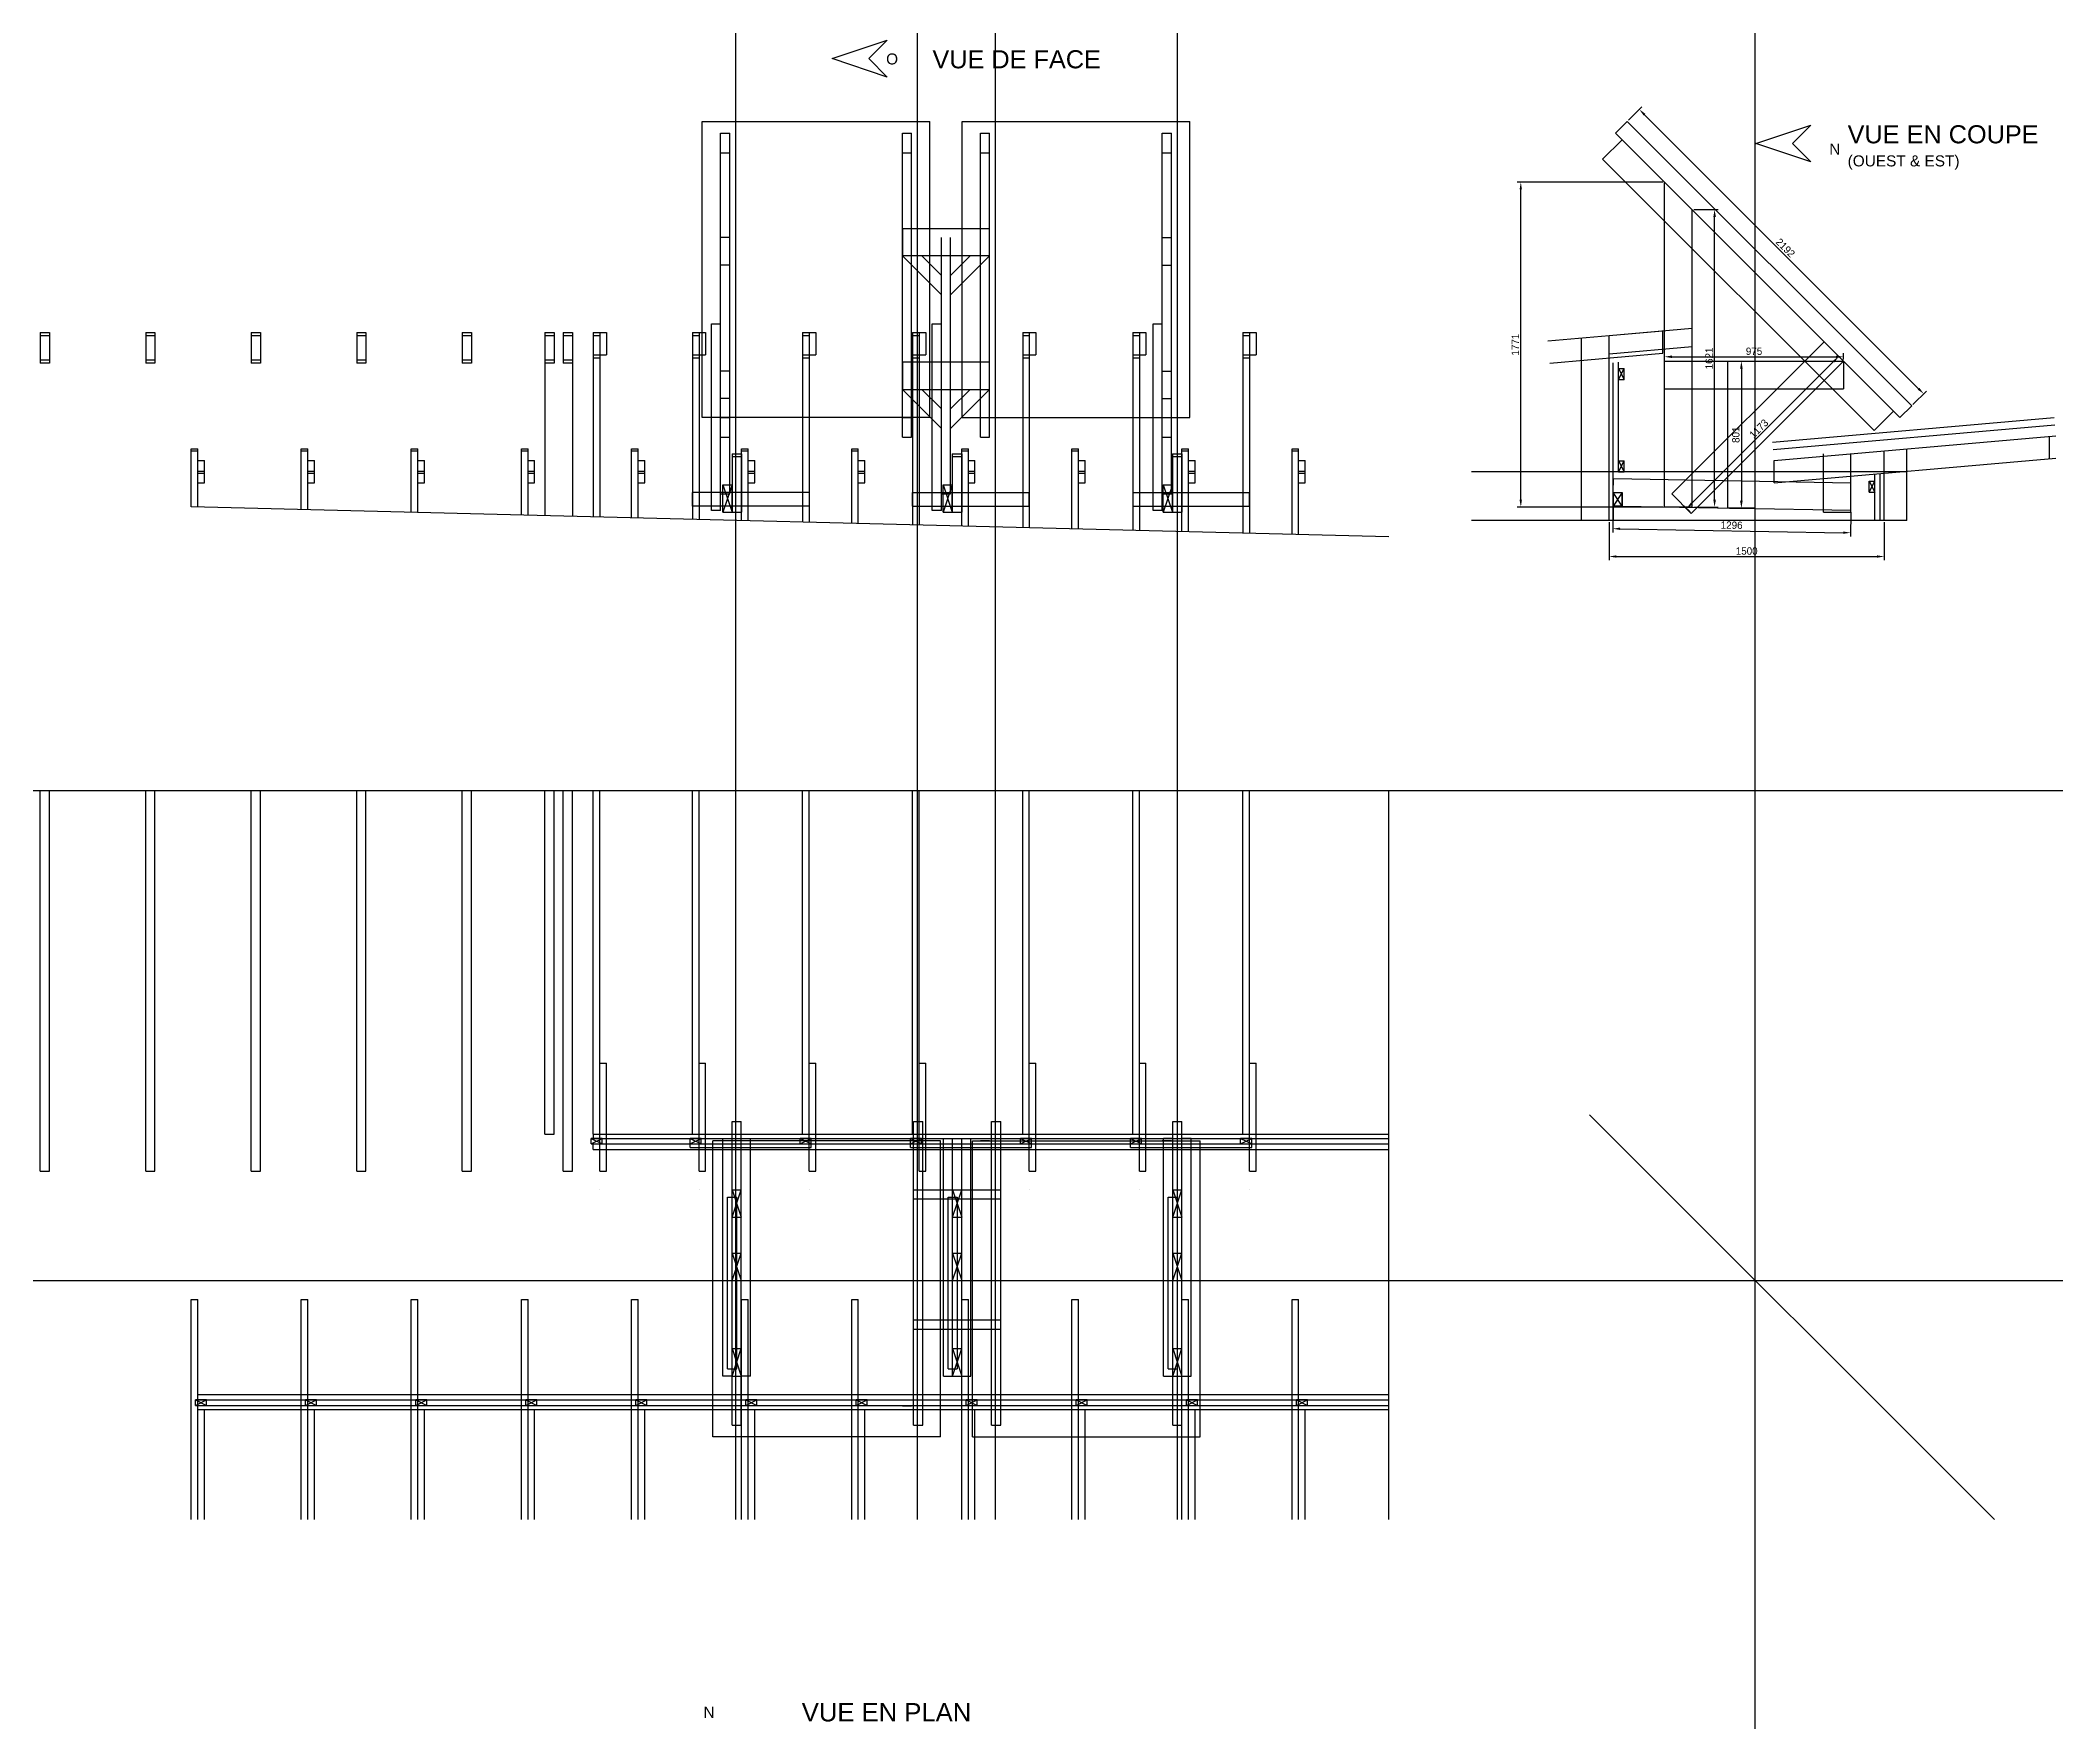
# Model space of a CAD drawing. Header units: centimetres. Extents: x -2850 to 17161, y -3001 to 6163.
# Drawn here: x -2850 to 8134, y -3001 to 6163 of the extents above; entities that cross this region are included whole.
import ezdxf

# ---------------------------------------------------------------- set-up
doc = ezdxf.new("R2010")
doc.units = ezdxf.units.CM
doc.layers.get('Defpoints').update_dxf_attribs({"true_color": 0xffffff})
for name, color, linetype, lineweight, true_color in [('BacheSas', 178, 'Continuous', 25, 0x000000), ('Fermettes', 2, 'Continuous', 25, 0xffff00), ('LimiteVMC', 178, 'Continuous', 25, 0x000000), ('OSBBandeau', 30, 'Continuous', 25, 0xff7f00), ('Panneaux', 5, 'Continuous', 25, 0x0000ff), ('Panneaux ... PanneauxSolaires', 5, 'Continuous', 25, 0x0000ff), ('Panneaux ... SupportTheorique', 96, 'Continuous', 25, 0x008000), ('Paregravier', 178, 'Continuous', 25, 0x000000), ('Poteaux', 2, 'Continuous', 25, 0xffff00), ('Pouzzolane', 6, 'Continuous', 25, 0xff00ff), ('Projection', 178, 'Continuous', 25, 0x000000), ('Support ... Echarpes', 1, 'Continuous', 25, 0xff0000), ('Support ... Horizontaux', 1, 'Continuous', 25, 0xff0000), ('Support ... PoutreSupport', 6, 'Continuous', 25, 0xff00ff), ('Support ... Verticaux', 1, 'Continuous', 25, 0xff0000), ('Tasseaux ... horizontaux', 1, 'Continuous', 25, 0xff0000), ('Tasseaux ... Murallière', 2, 'Continuous', 25, 0xffff00), ('Tasseaux ... verticaux', 1, 'Continuous', 25, 0xff0000), ('TITRES', 3, 'Continuous', 25, 0x00ff00)]:
    doc.layers.add(name, color=color, linetype=linetype, lineweight=lineweight, true_color=true_color)
doc.styles.add('QCADDimTextStyle', font='txt')
doc.styles.add('textstyle31', font='')
doc.styles.add('textstyle32', font='')
doc.styles.add('textstyle51', font='')
doc.styles.add('textstyle52', font='')
doc.styles.add('textstyle62', font='')
doc.styles.add('textstyle63', font='')
doc.styles.get('textstyle31').set_extended_font_data('Liberation Sans')
doc.styles.get('textstyle32').set_extended_font_data('Liberation Sans')
doc.styles.get('textstyle51').set_extended_font_data('Liberation Sans')
doc.styles.get('textstyle52').set_extended_font_data('Liberation Sans')
doc.styles.get('textstyle62').set_extended_font_data('Liberation Sans')
doc.styles.get('textstyle63').set_extended_font_data('Liberation Sans')
doc.dimstyles.new('QCADDimStyle', dxfattribs={"dimtxt": 40, "dimasz": 40, "dimexe": 20, "dimexo": 10, "dimgap": 10, "dimtad": 1, "dimtoh": 1, "dimdec": 4, "dimzin": 0, "dimdsep": 46, "dimtxsty": 'QCADDimTextStyle', "dimcen": 0.09, "dimadec": 0, "dimazin": 0, "dimtfac": 1, "dimtdec": 4, "dimtofl": 0, "dimtmove": 0, "dimatfit": 3, "dimfxl": 1, "dimtolj": 1, "dimtzin": 0, "dimarcsym": 0})

# ---------------------------------------------------------------- blocks, each defined once
blk = doc.blocks.new('TasseauVerticalPlan')
at = {"layer": 'Tasseaux ... verticaux'}
for p, q in [((-30, 15), (30, -15)), ((-30, -15), (30, 15)), ((30, 15), (-30, 15)), ((-30, -15), (-30, 15)), ((18, 15), (18, 15)), ((30, -15), (30, 15)), ((-30, -15), (30, -15))]:
    blk.add_line(p, q, dxfattribs=at)
blk = doc.blocks.new('5X15VerticalPlan')
at = {"layer": 'Support ... Verticaux'}
for p, q in [((0, 150), (50, 150)), ((0, 0), (0, 150)), ((0, 150), (50, 0)), ((0, 0), (50, 150)), ((50, 0), (50, 150)), ((0, 0), (50, 0))]:
    blk.add_line(p, q, dxfattribs=at)
blk = doc.blocks.new('TasseauHorizontalCoupe')
at = {"layer": 'Tasseaux ... horizontaux'}
for p, q in [((0, 60), (30, 60)), ((0, 60), (30, 0)), ((0, 0), (30, 60)), ((0, 0), (0, 60)), ((0, 0), (30, 0)), ((30, 0), (30, 60))]:
    blk.add_line(p, q, dxfattribs=at)
blk = doc.blocks.new('PanneauxCoupe')
at = {"layer": 'Panneaux ... PanneauxSolaires'}
for p, q in [((0, 0), (64, 64)), ((0, 0), (1550, -1550)), ((64, 64), (1614, -1486)), ((1550, -1550), (1614, -1486))]:
    blk.add_line(p, q, dxfattribs=at)
blk = doc.blocks.new('5x15HorizontalCoupe')
at = {"layer": 'Support ... Horizontaux'}
for p, q in [((0, 150), (50, 150)), ((50, 150), (0, 0)), ((0, 0), (0, 150)), ((0, 150), (50, 0)), ((50, 0), (50, 150)), ((0, 0), (50, 0))]:
    blk.add_line(p, q, dxfattribs=at)
blk = doc.blocks.new('MurallièreCoupe')
at = {"layer": 'Tasseaux ... Murallière'}
for p, q in [((0, 0), (0, 75)), ((50, 0), (0, 75)), ((0, 75), (0, 0)), ((0, 75), (50, 74)), ((50, 74), (0, 0)), ((50, 0), (0, 0)), ((50, 0), (50, 74))]:
    blk.add_line(p, q, dxfattribs=at)
blk = doc.blocks.new('RoseDesVents')
at = {"layer": 'TITRES'}
for p, q in [((-100, -100), (0, 200)), ((0, 200), (100, -100)), ((0, 0), (-100, -100)), ((100, -100), (0, 0))]:
    blk.add_line(p, q, dxfattribs=at)
blk = doc.blocks.new('*D34')
at = {"layer": 'Defpoints', "color": 0}
for p in [(5700, 3546), (7200, 3546), (7200, 3349)]:
    blk.add_point(p, dxfattribs=at)
at = {"layer": 'Projection', "color": 0, "lineweight": -2}
for p, q in [((5700, 3536), (5700, 3329)), ((7200, 3536), (7200, 3329)), ((5740, 3349), (7160, 3349))]:
    blk.add_line(p, q, dxfattribs=at)
at = {"layer": 'Projection', "color": 0}
for points in [[(5740, 3356), (5740, 3343), (5700, 3349)], [(7160, 3343), (7160, 3356), (7200, 3349)]]:
    blk.add_solid(points, dxfattribs=at)
at = {"layer": 'Projection', "color": 0, "insert": (6450, 3379), "char_height": 40, "attachment_point": 5, "style": 'QCADDimTextStyle'}
blk.add_mtext('\\A1;1500', dxfattribs=at)
blk = doc.blocks.new('*D35')
at = {"layer": 'Defpoints', "color": 0}
for p in [(5722, 3624), (7018, 3601), (7016, 3479)]:
    blk.add_point(p, dxfattribs=at)
at = {"layer": 'Projection', "color": 0, "lineweight": -2}
for p, q in [((5722, 3614), (5720, 3481)), ((7018, 3591), (7016, 3459)), ((5760, 3501), (6976, 3479))]:
    blk.add_line(p, q, dxfattribs=at)
at = {"layer": 'Projection', "color": 0}
for points in [[(5760, 3507), (5760, 3494), (5720, 3501)], [(6976, 3473), (6976, 3486), (7016, 3479)]]:
    blk.add_solid(points, dxfattribs=at)
at = {"layer": 'Projection', "color": 0, "insert": (6368, 3520), "char_height": 40, "attachment_point": 5, "rotation": 358.9995, "style": 'QCADDimTextStyle'}
blk.add_mtext('\\A1;1296', dxfattribs=at)
blk = doc.blocks.new('*D36')
at = {"layer": 'Defpoints', "color": 0}
for p in [(5219, 5390), (6002, 5390), (6002, 3619)]:
    blk.add_point(p, dxfattribs=at)
at = {"layer": 'Projection', "color": 0, "lineweight": -2}
for p, q in [((5992, 5390), (5199, 5390)), ((5219, 3659), (5219, 5350)), ((5992, 3619), (5199, 3619))]:
    blk.add_line(p, q, dxfattribs=at)
at = {"layer": 'Projection', "color": 0}
for points in [[(5225, 5350), (5212, 5350), (5219, 5390)], [(5212, 3659), (5225, 3659), (5219, 3619)]]:
    blk.add_solid(points, dxfattribs=at)
at = {"layer": 'Projection', "color": 0, "insert": (5189, 4504), "char_height": 40, "attachment_point": 5, "rotation": 90, "style": 'QCADDimTextStyle'}
blk.add_mtext('\\A1;1771', dxfattribs=at)
blk = doc.blocks.new('*D37')
at = {"layer": 'Defpoints', "color": 0}
for p in [(6347, 4414), (6347, 3613), (6421, 3613)]:
    blk.add_point(p, dxfattribs=at)
at = {"layer": 'Projection', "color": 0, "lineweight": -2}
for p, q in [((6357, 4414), (6441, 4414)), ((6421, 4374), (6421, 3653)), ((6357, 3613), (6441, 3613))]:
    blk.add_line(p, q, dxfattribs=at)
at = {"layer": 'Projection', "color": 0}
for points in [[(6428, 4374), (6414, 4374), (6421, 4414)], [(6414, 3653), (6428, 3653), (6421, 3613)]]:
    blk.add_solid(points, dxfattribs=at)
at = {"layer": 'Projection', "color": 0, "insert": (6391, 4013), "char_height": 40, "attachment_point": 5, "rotation": 90, "style": 'QCADDimTextStyle'}
blk.add_mtext('\\A1;801', dxfattribs=at)
blk = doc.blocks.new('*D38')
at = {"layer": 'Defpoints', "color": 0}
for p in [(6952, 4440), (6977, 4414), (6148, 3585)]:
    blk.add_point(p, dxfattribs=at)
at = {"layer": 'Projection', "color": 0, "lineweight": -2}
for p, q in [((6150, 3639), (6923, 4412)), ((6970, 4421), (6937, 4454)), ((6141, 3592), (6108, 3625))]:
    blk.add_line(p, q, dxfattribs=at)
at = {"layer": 'Projection', "color": 0}
for points in [[(6928, 4407), (6919, 4416), (6952, 4440)], [(6146, 3644), (6155, 3634), (6122, 3611)]]:
    blk.add_solid(points, dxfattribs=at)
at = {"layer": 'Projection', "color": 0, "insert": (6516, 4046), "char_height": 40, "attachment_point": 5, "rotation": 45, "style": 'QCADDimTextStyle'}
blk.add_mtext('\\A1;1173', dxfattribs=at)
blk = doc.blocks.new('*D39')
at = {"layer": 'Defpoints', "color": 0}
for p in [(6002, 4414), (6977, 4438), (6977, 4414)]:
    blk.add_point(p, dxfattribs=at)
at = {"layer": 'Projection', "color": 0, "lineweight": -2}
for p, q in [((6002, 4424), (6002, 4458)), ((6042, 4438), (6937, 4438)), ((6977, 4424), (6977, 4458))]:
    blk.add_line(p, q, dxfattribs=at)
at = {"layer": 'Projection', "color": 0}
for points in [[(6042, 4445), (6042, 4431), (6002, 4438)], [(6937, 4431), (6937, 4445), (6977, 4438)]]:
    blk.add_solid(points, dxfattribs=at)
at = {"layer": 'Projection', "color": 0, "insert": (6490, 4468), "char_height": 40, "attachment_point": 5, "style": 'QCADDimTextStyle'}
blk.add_mtext('\\A1;975', dxfattribs=at)
blk = doc.blocks.new('*D40')
at = {"layer": 'Defpoints', "color": 0}
for p in [(5799, 5720), (7415, 4236), (7349, 4170)]:
    blk.add_point(p, dxfattribs=at)
at = {"layer": 'Projection', "color": 0, "lineweight": -2}
for p, q in [((5806, 5727), (5879, 5800)), ((5893, 5757), (7387, 4264)), ((7356, 4177), (7429, 4250))]:
    blk.add_line(p, q, dxfattribs=at)
at = {"layer": 'Projection', "color": 0}
for points in [[(5898, 5762), (5888, 5753), (5865, 5786)], [(7382, 4259), (7391, 4269), (7415, 4236)]]:
    blk.add_solid(points, dxfattribs=at)
at = {"layer": 'Projection', "color": 0, "insert": (6661, 5032), "char_height": 40, "attachment_point": 5, "rotation": 315, "style": 'QCADDimTextStyle'}
blk.add_mtext('\\A1;2192', dxfattribs=at)
blk = doc.blocks.new('*D43')
at = {"layer": 'Defpoints', "color": 0}
for p in [(6152, 5240), (6275, 5240), (6152, 3619)]:
    blk.add_point(p, dxfattribs=at)
at = {"layer": 'Projection', "color": 0, "lineweight": -2}
for p, q in [((6162, 5240), (6295, 5240)), ((6275, 3659), (6275, 5200)), ((6162, 3619), (6295, 3619))]:
    blk.add_line(p, q, dxfattribs=at)
at = {"layer": 'Projection', "color": 0}
for points in [[(6282, 5200), (6268, 5200), (6275, 5240)], [(6268, 3659), (6282, 3659), (6275, 3619)]]:
    blk.add_solid(points, dxfattribs=at)
at = {"layer": 'Projection', "color": 0, "insert": (6245, 4429), "char_height": 40, "attachment_point": 5, "rotation": 90, "style": 'QCADDimTextStyle'}
blk.add_mtext('\\A1;1621', dxfattribs=at)

msp = doc.modelspace()

# ---------------------------------------------------------------- linework, layer by layer
at = {"layer": 'BacheSas'}
for p, q in [((4499, 3457.5), (-2028, 3620.7)), ((7322, 3545.7), (4950, 3545.7))]:
    msp.add_line(p, q, dxfattribs=at)
at = {"layer": 'Fermettes'}
for p, q in [((-2850, 4571.2), (-2800, 4571.2)), ((-2850, 4571.2), (-2850, 4403.8)), ((-2850, 4554.3), (-2800, 4554.3)), ((-2800, 4571.2), (-2800, 4403.8)), ((-2275, 4571.2), (-2225, 4571.2)), ((-2275, 4571.2), (-2275, 4403.8)), ((-2275, 4554.3), (-2225, 4554.3)), ((-2225, 4571.2), (-2225, 4403.8)), ((-1700, 4571.2), (-1650, 4571.2)), ((-1700, 4571.2), (-1700, 4403.8)), ((-1700, 4554.3), (-1650, 4554.3)), ((-1650, 4571.2), (-1650, 4403.8)), ((-1125, 4571.2), (-1075, 4571.2)), ((-1125, 4571.2), (-1125, 4403.8)), ((-1125, 4554.3), (-1075, 4554.3)), ((-1075, 4571.2), (-1075, 4403.8)), ((-550, 4571.2), (-500, 4571.2)), ((-550, 4571.2), (-550, 4403.8)), ((-550, 4554.3), (-500, 4554.3)), ((-500, 4571.2), (-500, 4403.8)), ((-100, 4571.2), (-50, 4571.2)), ((-100, 4571.2), (-100, 3572.5)), ((-100, 4554.3), (-50, 4554.3)), ((-50, 4571.2), (-50, 4403.8)), ((0, 4571.2), (50, 4571.2)), ((0, 4571.2), (0, 4403.8)), ((0, 4554.3), (50, 4554.3)), ((50, 4571.2), (50, 3568.7)), ((164, 4571.2), (164, 3565.9)), ((164, 4571.2), (236, 4571.2)), ((164, 4554.3), (200, 4554.3)), ((200, 4571.2), (200, 3565)), ((236, 4571.2), (236, 4448.8)), ((704, 4571.2), (704, 3552.4)), ((704, 4571.2), (776, 4571.2)), ((704, 4554.3), (740, 4554.3)), ((740, 4571.2), (740, 3551.5)), ((776, 4571.2), (776, 4448.8)), ((1304, 4571.2), (1304, 3537.4)), ((1304, 4571.2), (1376, 4571.2)), ((1304, 4554.3), (1340, 4554.3)), ((1340, 4571.2), (1340, 3536.5)), ((1376, 4571.2), (1376, 4448.8)), ((1904, 4571.2), (1904, 3522.4)), ((1904, 4571.2), (1976, 4571.2)), ((1904, 4554.3), (1940, 4554.3)), ((1940, 4571.2), (1940, 3521.5)), ((1976, 4571.2), (1976, 4448.8)), ((2504, 4571.2), (2504, 3507.4)), ((2504, 4571.2), (2576, 4571.2)), ((2504, 4554.3), (2540, 4554.3)), ((2540, 4571.2), (2540, 3506.5)), ((2576, 4571.2), (2576, 4448.8)), ((3104, 4571.2), (3104, 3492.4)), ((3104, 4571.2), (3176, 4571.2)), ((3104, 4554.3), (3140, 4554.3)), ((3140, 4571.2), (3140, 3491.5)), ((3176, 4571.2), (3176, 4448.8)), ((3704, 4571.2), (3704, 3477.4)), ((3704, 4571.2), (3776, 4571.2)), ((3704, 4554.3), (3740, 4554.3)), ((3740, 4571.2), (3740, 3476.5)), ((3776, 4571.2), (3776, 4448.8)), ((5367, 4525.1), (5992, 4579.8)), ((5992, 4457.3), (5992, 4579.8)), ((-2850, 4421.2), (-2800, 4421.2)), ((-2800, 4403.8), (-2850, 4403.8)), ((-2275, 4421.2), (-2225, 4421.2)), ((-2225, 4403.8), (-2275, 4403.8)), ((-1700, 4421.2), (-1650, 4421.2)), ((-1650, 4403.8), (-1700, 4403.8)), ((-1125, 4421.2), (-1075, 4421.2)), ((-1075, 4403.8), (-1125, 4403.8)), ((-550, 4421.2), (-500, 4421.2)), ((-500, 4403.8), (-550, 4403.8)), ((-100, 4421.2), (-50, 4421.2)), ((-50, 4403.8), (-100, 4403.8)), ((0, 4421.2), (50, 4421.2)), ((50, 4403.8), (0, 4403.8)), ((164, 4448.8), (236, 4448.8)), ((164, 4431.8), (200, 4431.8)), ((704, 4448.8), (776, 4448.8)), ((704, 4431.8), (740, 4431.8)), ((1304, 4448.8), (1376, 4448.8)), ((1304, 4431.8), (1340, 4431.8)), ((1904, 4448.8), (1976, 4448.8)), ((1904, 4431.8), (1940, 4431.8)), ((2504, 4448.8), (2576, 4448.8)), ((2504, 4431.8), (2540, 4431.8)), ((3104, 4448.8), (3176, 4448.8)), ((3104, 4431.8), (3140, 4431.8)), ((3704, 4448.8), (3776, 4448.8)), ((3704, 4431.8), (3740, 4431.8)), ((5377.6, 4403.6), (5992, 4457.3)), ((6600, 3873.1), (8134, 4007.3)), ((8100, 3881.9), (8100, 4004.4)), ((-2028, 3620.7), (-2028, 3936.3)), ((-2028, 3936.3), (-1992, 3936.3)), ((-2028, 3925.6), (-1992, 3925.6)), ((-1992, 3619.8), (-1992, 3936.3)), ((-1992, 3873.1), (-1956, 3873.1)), ((-1956, 3750.7), (-1956, 3873.1)), ((-1428, 3605.7), (-1428, 3936.3)), ((-1428, 3936.3), (-1392, 3936.3)), ((-1428, 3925.6), (-1392, 3925.6)), ((-1392, 3604.8), (-1392, 3936.3)), ((-1392, 3873.1), (-1356, 3873.1)), ((-1356, 3750.7), (-1356, 3873.1)), ((-828, 3590.7), (-828, 3936.3)), ((-828, 3936.3), (-792, 3936.3)), ((-828, 3925.6), (-792, 3925.6)), ((-792, 3589.8), (-792, 3936.3)), ((-792, 3873.1), (-756, 3873.1)), ((-756, 3750.7), (-756, 3873.1)), ((-228, 3575.7), (-228, 3936.3)), ((-228, 3936.3), (-192, 3936.3)), ((-228, 3925.6), (-192, 3925.6)), ((-192, 3574.8), (-192, 3936.3)), ((-192, 3873.1), (-156, 3873.1)), ((-156, 3750.7), (-156, 3873.1)), ((372, 3560.7), (372, 3936.3)), ((372, 3936.3), (408, 3936.3)), ((372, 3925.6), (408, 3925.6)), ((408, 3559.8), (408, 3936.3)), ((408, 3873.1), (444, 3873.1)), ((444, 3750.7), (444, 3873.1)), ((972, 3545.7), (972, 3936.3)), ((972, 3936.3), (1008, 3936.3)), ((972, 3925.6), (1008, 3925.6)), ((1008, 3544.8), (1008, 3936.3)), ((1008, 3873.1), (1044, 3873.1)), ((1044, 3750.7), (1044, 3873.1)), ((1572, 3530.7), (1572, 3936.3)), ((1572, 3936.3), (1608, 3936.3)), ((1572, 3925.6), (1608, 3925.6)), ((1608, 3529.8), (1608, 3936.3)), ((1608, 3873.1), (1644, 3873.1)), ((1644, 3750.7), (1644, 3873.1)), ((2172, 3515.7), (2172, 3936.3)), ((2172, 3936.3), (2208, 3936.3)), ((2172, 3925.6), (2208, 3925.6)), ((2208, 3514.8), (2208, 3936.3)), ((2208, 3873.1), (2244, 3873.1)), ((2244, 3750.7), (2244, 3873.1)), ((2772, 3500.7), (2772, 3936.3)), ((2772, 3936.3), (2808, 3936.3)), ((2772, 3925.6), (2808, 3925.6)), ((2808, 3499.8), (2808, 3936.3)), ((2808, 3873.1), (2844, 3873.1)), ((2844, 3750.7), (2844, 3873.1)), ((3372, 3485.7), (3372, 3936.3)), ((3372, 3936.3), (3408, 3936.3)), ((3372, 3925.6), (3408, 3925.6)), ((3408, 3484.8), (3408, 3936.3)), ((3408, 3873.1), (3444, 3873.1)), ((3444, 3750.7), (3444, 3873.1)), ((3972, 3470.7), (3972, 3936.3)), ((3972, 3936.3), (4008, 3936.3)), ((3972, 3925.6), (4008, 3925.6)), ((4008, 3469.8), (4008, 3936.3)), ((4008, 3873.1), (4044, 3873.1)), ((4044, 3750.7), (4044, 3873.1)), ((6600, 3750.7), (8134, 3884.9)), ((6600, 3750.7), (6600, 3873.1)), ((7200, 3545.7), (7200, 3925.6)), ((7322, 3545.7), (7322, 3936.3)), ((-1992, 3813.8), (-1956, 3813.8)), ((-1992, 3803.2), (-1956, 3803.2)), ((-1992, 3803.2), (-1956, 3803.2)), ((-1992, 3750.7), (-1956, 3750.7)), ((-1392, 3813.8), (-1356, 3813.8)), ((-1392, 3803.2), (-1356, 3803.2)), ((-1392, 3803.2), (-1356, 3803.2)), ((-1392, 3750.7), (-1356, 3750.7)), ((-792, 3813.8), (-756, 3813.8)), ((-792, 3803.2), (-756, 3803.2)), ((-792, 3803.2), (-756, 3803.2)), ((-792, 3750.7), (-756, 3750.7)), ((-192, 3813.8), (-156, 3813.8)), ((-192, 3803.2), (-156, 3803.2)), ((-192, 3803.2), (-156, 3803.2)), ((-192, 3750.7), (-156, 3750.7)), ((408, 3813.8), (444, 3813.8)), ((408, 3803.2), (444, 3803.2)), ((408, 3803.2), (444, 3803.2)), ((408, 3750.7), (444, 3750.7)), ((1008, 3813.8), (1044, 3813.8)), ((1008, 3803.2), (1044, 3803.2)), ((1008, 3803.2), (1044, 3803.2)), ((1008, 3750.7), (1044, 3750.7)), ((1608, 3813.8), (1644, 3813.8)), ((1608, 3803.2), (1644, 3803.2)), ((1608, 3803.2), (1644, 3803.2)), ((1608, 3750.7), (1644, 3750.7)), ((2208, 3813.8), (2244, 3813.8)), ((2208, 3803.2), (2244, 3803.2)), ((2208, 3803.2), (2244, 3803.2)), ((2208, 3750.7), (2244, 3750.7)), ((2808, 3813.8), (2844, 3813.8)), ((2808, 3803.2), (2844, 3803.2)), ((2808, 3803.2), (2844, 3803.2)), ((2808, 3750.7), (2844, 3750.7)), ((3408, 3813.8), (3444, 3813.8)), ((3408, 3803.2), (3444, 3803.2)), ((3408, 3803.2), (3444, 3803.2)), ((3408, 3750.7), (3444, 3750.7)), ((4008, 3813.8), (4044, 3813.8)), ((4008, 3803.2), (4044, 3803.2)), ((4008, 3803.2), (4044, 3803.2)), ((4008, 3750.7), (4044, 3750.7)), ((7200, 3470.7), (7200, 3470.7)), ((-2850, 0), (-2850, 2074.5)), ((-2800, 0), (-2800, 2074.5)), ((-2275, 0), (-2275, 2074.5)), ((-2225, 0), (-2225, 2074.5)), ((-1700, 0), (-1700, 2074.5)), ((-1650, 0), (-1650, 2074.5)), ((-1125, 0), (-1125, 2074.5)), ((-1075, 0), (-1075, 2074.5)), ((-550, 0), (-550, 2074.5)), ((-500, 0), (-500, 2074.5)), ((-100, 200), (-100, 2074.5)), ((-50, 200), (-50, 2074.5)), ((0, 0), (0, 2074.5)), ((50, 0), (50, 2074.5)), ((164, 200), (164, 2074.5)), ((200, 0), (200, 2074.5)), ((704, 200), (704, 2074.5)), ((740, 0), (740, 2074.5)), ((1304, 200), (1304, 2074.5)), ((1340, 0), (1340, 2074.5)), ((1904, 200), (1904, 2074.5)), ((1940, 0), (1940, 2074.5)), ((2504, 200), (2504, 2074.5)), ((2540, 0), (2540, 2074.5)), ((3104, 200), (3104, 2074.5)), ((3140, 0), (3140, 2074.5)), ((3704, 200), (3704, 2074.5)), ((3740, 0), (3740, 2074.5)), ((200, 587.8), (236, 587.8)), ((236, 0), (236, 587.8)), ((740, 587.8), (776, 587.8)), ((776, 0), (776, 587.8)), ((1340, 587.8), (1376, 587.8)), ((1376, 0), (1376, 587.8)), ((1940, 587.8), (1976, 587.8)), ((1976, 0), (1976, 587.8)), ((2540, 587.8), (2576, 587.8)), ((2576, 0), (2576, 587.8)), ((3140, 587.8), (3176, 587.8)), ((3176, 0), (3176, 587.8)), ((3740, 587.8), (3776, 587.8)), ((3776, 0), (3776, 587.8)), ((-100, 200), (-50, 200)), ((164, 200), (200, 200)), ((704, 200), (740, 200)), ((1304, 200), (1340, 200)), ((1904, 200), (1940, 200)), ((2504, 200), (2540, 200)), ((3104, 200), (3140, 200)), ((3704, 200), (3740, 200)), ((-2850, 0), (-2800, 0)), ((-2275, 0), (-2225, 0)), ((-1700, 0), (-1650, 0)), ((-1125, 0), (-1075, 0)), ((-550, 0), (-500, 0)), ((0, 0), (50, 0)), ((200, 0), (236, 0)), ((740, 0), (776, 0)), ((1340, 0), (1376, 0)), ((1940, 0), (1976, 0)), ((2540, 0), (2576, 0)), ((3140, 0), (3176, 0)), ((3740, 0), (3776, 0)), ((200, -100), (200, -100)), ((740, -100), (740, -100)), ((1340, -100), (1340, -100)), ((2001, -100), (2001, -100)), ((2540, -100), (2540, -100)), ((3140, -100), (3140, -100)), ((3740, -100), (3740, -100)), ((-2028, -700), (-1992, -700)), ((-2028, -1900), (-2028, -700)), ((-1992, -1900), (-1992, -700)), ((-1428, -700), (-1392, -700)), ((-1428, -1900), (-1428, -700)), ((-1392, -1900), (-1392, -700)), ((-828, -700), (-792, -700)), ((-828, -1900), (-828, -700)), ((-792, -1900), (-792, -700)), ((-228, -700), (-192, -700)), ((-228, -1900), (-228, -700)), ((-192, -1900), (-192, -700)), ((372, -700), (408, -700)), ((372, -1900), (372, -700)), ((408, -1900), (408, -700)), ((972, -700), (1008, -700)), ((972, -1900), (972, -700)), ((1008, -1900), (1008, -700)), ((1572, -700), (1608, -700)), ((1572, -1900), (1572, -700)), ((1608, -1900), (1608, -700)), ((2172, -700), (2208, -700)), ((2172, -1900), (2172, -700)), ((2208, -1900), (2208, -700)), ((2772, -700), (2808, -700)), ((2772, -1900), (2772, -700)), ((2808, -1900), (2808, -700)), ((3372, -700), (3408, -700)), ((3372, -1900), (3372, -700)), ((3408, -1900), (3408, -700)), ((3972, -700), (4008, -700)), ((3972, -1900), (3972, -700)), ((4008, -1900), (4008, -700)), ((-1992, -1300), (-1956, -1300)), ((-1956, -1900), (-1956, -1300)), ((-1392, -1300), (-1356, -1300)), ((-1356, -1900), (-1356, -1300)), ((-792, -1300), (-756, -1300)), ((-756, -1900), (-756, -1300)), ((-192, -1300), (-156, -1300)), ((-156, -1900), (-156, -1300)), ((408, -1300), (444, -1300)), ((444, -1900), (444, -1300)), ((1008, -1300), (1044, -1300)), ((1044, -1900), (1044, -1300)), ((1608, -1300), (1644, -1300)), ((1644, -1900), (1644, -1300)), ((2208, -1300), (2244, -1300)), ((2244, -1900), (2244, -1300)), ((2808, -1300), (2844, -1300)), ((2844, -1900), (2844, -1300)), ((3408, -1300), (3444, -1300)), ((3444, -1900), (3444, -1300)), ((4008, -1300), (4044, -1300)), ((4044, -1900), (4044, -1300))]:
    msp.add_line(p, q, dxfattribs=at)
at = {"layer": 'LimiteVMC'}
msp.add_line((4499, -1900), (4499, 2074.5), dxfattribs=at)
at = {"layer": 'OSBBandeau'}
for p, q in [((5722, 3545.7), (5722, 4405.6)), ((164, 200), (164, 178)), ((164, 200), (4499, 200)), ((164, 178), (4499, 178)), ((857.5, 200), (907.5, 200)), ((1848.5, 200), (1898.5, 200)), ((2273.5, 200), (2323.5, 200)), ((3264.5, 200), (3314.5, 200)), ((-1992, -1278), (4499, -1278)), ((-1992, -1300), (4499, -1300))]:
    msp.add_line(p, q, dxfattribs=at)
at = {"layer": 'Panneaux'}
for p, q in [((815, -1449), (815, 164.6)), ((2056, -1449), (2056, 164.6)), ((2231, -1449), (2231, 164.6)), ((3472, -1449), (3472, 164.6))]:
    msp.add_line(p, q, dxfattribs=at)
at = {"layer": 'Panneaux ... PanneauxSolaires'}
for p, q in [((757.5, 4106.2), (757.5, 5719.8)), ((757.5, 5719.8), (1998.5, 5719.8)), ((1998.5, 4106.2), (1998.5, 5719.8)), ((2173.5, 5719.8), (3414.5, 5719.8)), ((2173.5, 4106.2), (2173.5, 5719.8)), ((3414.5, 4106.2), (3414.5, 5719.8)), ((1998.5, 4106.2), (757.5, 4106.2)), ((2173.5, 4106.2), (3414.5, 4106.2)), ((2056, 164.6), (815, 164.6)), ((2231, 164.6), (3472, 164.6)), ((2056, -1449), (815, -1449)), ((2231, -1449), (3472, -1449))]:
    msp.add_line(p, q, dxfattribs=at)
at = {"layer": 'Panneaux ... SupportTheorique'}
for p in [(940, -1900), (1931, -1900), (2356, -1900), (3347, -1900)]:
    msp.add_ray(p, (0, 1), dxfattribs=at)
at = {"layer": 'Paregravier'}
msp.add_line((6591.3, 3972.8), (8125.3, 4107), dxfattribs=at)
at = {"layer": 'Poteaux'}
for p, q in [((5550, 3545.7), (5550, 4541.1)), ((5700, 3545.7), (5700, 4554.3))]:
    msp.add_line(p, q, dxfattribs=at)
at = {"layer": 'Pouzzolane'}
msp.add_line((6594.8, 3932.9), (8128.8, 4067.1), dxfattribs=at)
at = {"layer": 'Projection'}
for p, q in [((7322, 3810.7), (4950, 3810.7)), ((5593.9, 306.1), (7800, -1900))]:
    msp.add_line(p, q, dxfattribs=at)
for p, direction in [((6497, 3840.3), (0, 1)), ((-5297.4, 2074.5), (1, 0)), ((6497, -597), (1, 0))]:
    msp.add_xline(p, direction, dxfattribs=at)
at = {"layer": 'Support ... Echarpes'}
for p, q in [((2061, 4775), (1848.5, 4987.5)), ((2061, 4881), (1954.6, 4987.5)), ((2111, 4775), (2323.5, 4987.5)), ((2111, 4881), (2217.5, 4987.5)), ((857.5, 3600.8), (857.5, 4765.6)), ((2061, 3600.8), (2061, 4765.6)), ((3264.5, 3600.8), (3264.5, 4765.6)), ((807.5, 3600.8), (807.5, 4617.7)), ((807.5, 4617.7), (857.5, 4617.7)), ((2011, 3600.8), (2011, 4617.7)), ((2011, 4617.7), (2061, 4617.7)), ((3214.5, 3600.8), (3214.5, 4617.7)), ((3214.5, 4617.7), (3264.5, 4617.7)), ((6042, 3690.7), (6871.4, 4520.1)), ((6871.4, 4520.1), (6977.5, 4414)), ((6148.1, 3584.6), (6977.5, 4414)), ((2061, 4048), (1848.5, 4260.5)), ((2061, 4154), (1954.6, 4260.5)), ((2111, 4048), (2323.5, 4260.5)), ((2111, 4154), (2217.5, 4260.5)), ((6042, 3690.7), (6148.1, 3584.6)), ((857.5, 3600.8), (807.5, 3600.8)), ((2061, 3600.8), (2011, 3600.8)), ((3264.5, 3600.8), (3214.5, 3600.8)), ((895.5, -1077.5), (895.5, -142)), ((895.5, -142), (945.5, -142)), ((945.5, -1077.5), (945.5, -142)), ((2097, -1077.5), (2097, -142)), ((2097, -142), (2147, -142)), ((2147, -142), (2147, -1077.5)), ((3297, -1077.5), (3297, -142)), ((3297, -142), (3347, -142)), ((3347, -1077.5), (3347, -142)), ((895.5, -1077.5), (945.5, -1077.5)), ((2097, -1077.5), (2147, -1077.5)), ((3297, -1077.5), (3347, -1077.5))]:
    msp.add_line(p, q, dxfattribs=at)
at = {"layer": 'Support ... Horizontaux'}
for p, q in [((1848.5, 5137.5), (1848.5, 4987.5)), ((1848.5, 5137.5), (2323.5, 5137.5)), ((2323.5, 4987.5), (2323.5, 5137.5)), ((2323.5, 4987.5), (1848.5, 4987.5)), ((5700, 4554.3), (6152, 4593.8)), ((5700, 4453.9), (5700, 4554.3)), ((1848.5, 4410.5), (1848.5, 4260.5)), ((1848.5, 4410.5), (2323.5, 4410.5)), ((2323.5, 4260.5), (2323.5, 4410.5)), ((5700, 4453.9), (6152, 4493.4)), ((6002, 4414), (6977.5, 4414)), ((6002, 4264), (6002, 4414)), ((6977.5, 4414), (6977.5, 4264)), ((1848.5, 4260.5), (2323.5, 4260.5)), ((6002, 4264), (6977.5, 4264)), ((5722, 3698.8), (5723.3, 3773.7)), ((5723.3, 3773.7), (7018, 3751.1)), ((5722, 3698.8), (5772, 3697.9)), ((5772, 3697.9), (5772, 3622.9)), ((5772, 3622.9), (7018, 3601.1)), ((870.5, -1118), (870.5, 178)), ((870.5, 178), (920.5, 178)), ((920.5, -1118), (920.5, 178)), ((970.5, -1118), (970.5, 178)), ((970.5, 178), (1020.5, 178)), ((1020.5, -1118), (1020.5, 178)), ((2072, -1118), (2072, 178)), ((2072, 178), (2122, 178)), ((2122, -1118), (2122, 178)), ((2172, -1118), (2172, 178)), ((2172, 178), (2222, 178)), ((2222, -1118), (2222, 178)), ((3272, -1118), (3272, 178)), ((3322, 178), (3272, 178)), ((3322, -1118), (3322, 178)), ((3372, -1118), (3372, 178)), ((3422, 178), (3372, 178)), ((3422, -1118), (3422, 178)), ((1909.5, -102), (2384.5, -102)), ((1909.5, -152), (1909.5, -102)), ((2384.5, -152), (2384.5, -102)), ((1909.5, -152), (2384.5, -152)), ((1909.5, -811.7), (2384.5, -811.7)), ((1909.5, -861.7), (1909.5, -811.7)), ((1909.5, -861.7), (2384.5, -861.7)), ((2384.5, -861.7), (2384.5, -811.7)), ((920.5, -1118), (870.5, -1118)), ((1020.5, -1118), (970.5, -1118)), ((2072, -1118), (2122, -1118)), ((2172, -1118), (2222, -1118)), ((3272, -1118), (3322, -1118)), ((3372, -1118), (3422, -1118))]:
    msp.add_line(p, q, dxfattribs=at)
at = {"layer": 'Support ... PoutreSupport'}
for p, q in [((857.5, 4000.1), (857.5, 5656.2)), ((857.5, 5656.2), (907.5, 5656.2)), ((907.5, 4000.1), (907.5, 5656.2)), ((1848.5, 4000.1), (1848.5, 5656.2)), ((1848.5, 5656.2), (1898.5, 5656.2)), ((1898.5, 4000.1), (1898.5, 5656.2)), ((2273.5, 4000.1), (2273.5, 5656.2)), ((2273.5, 5656.2), (2323.5, 5656.2)), ((2323.5, 4000.1), (2323.5, 5656.2)), ((3264.5, 4000.1), (3264.5, 5656.2)), ((3264.5, 5656.2), (3314.5, 5656.2)), ((3314.5, 4000.1), (3314.5, 5656.2)), ((5664.6, 5514.7), (5770.7, 5620.8)), ((5770.7, 5620.8), (7250, 4141.5)), ((857.5, 5550.1), (907.5, 5550.1)), ((1848.5, 5550.1), (1898.5, 5550.1)), ((2273.5, 5550.1), (2323.5, 5550.1)), ((3264.5, 5550.1), (3314.5, 5550.1)), ((5664.6, 5514.7), (7143.9, 4035.5)), ((857.5, 4106.2), (907.5, 4106.2)), ((1848.5, 4106.2), (1898.5, 4106.2)), ((2273.5, 4106.2), (2323.5, 4106.2)), ((3264.5, 4106.2), (3314.5, 4106.2)), ((7143.9, 4035.5), (7250, 4141.5)), ((857.5, 4000.1), (907.5, 4000.1)), ((1848.5, 4000.1), (1898.5, 4000.1)), ((2273.5, 4000.1), (2323.5, 4000.1)), ((3264.5, 4000.1), (3314.5, 4000.1)), ((920.5, -1385.3), (920.5, 270.7)), ((920.5, 270.7), (970.5, 270.7)), ((970.5, -1385.3), (970.5, 270.7)), ((1909.5, -1385.3), (1909.5, 270.7)), ((1909.5, 270.7), (1959.5, 270.7)), ((1959.5, -1385.3), (1959.5, 270.7)), ((2334.5, -1385.3), (2334.5, 270.7)), ((2334.5, 270.7), (2384.5, 270.7)), ((2384.5, -1385.3), (2384.5, 270.7)), ((3322, -1385.3), (3322, 270.7)), ((3322, 270.7), (3372, 270.7)), ((3372, -1385.3), (3372, 270.7)), ((907.5, 164.6), (857.5, 164.6)), ((1898.5, 164.6), (1848.5, 164.6)), ((2323.5, 164.6), (2273.5, 164.6)), ((3314.5, 164.6), (3264.5, 164.6)), ((1848.5, -1279.3), (1898.5, -1279.3)), ((920.5, -1385.3), (970.5, -1385.3)), ((1909.5, -1385.3), (1959.5, -1385.3)), ((2334.5, -1385.3), (2384.5, -1385.3)), ((3322, -1385.3), (3372, -1385.3))]:
    msp.add_line(p, q, dxfattribs=at)
at = {"layer": 'Support ... Verticaux'}
for p, q in [((6002, 3618.9), (6002, 5389.5)), ((6152, 3618.9), (6152, 5239.5)), ((857.5, 3690.7), (857.5, 5087.4)), ((907.5, 5087.4), (857.5, 5087.4)), ((907.5, 3690.7), (907.5, 5087.4)), ((2061, 5137.5), (2111, 5137.5)), ((2061, 3690.7), (2061, 5087.4)), ((2111, 3690.7), (2111, 5087.4)), ((3264.5, 3690.7), (3264.5, 5087.4)), ((3264.5, 5087.4), (3314.5, 5087.4)), ((3314.5, 3690.7), (3314.5, 5087.4)), ((907.5, 4937.4), (857.5, 4937.4)), ((3264.5, 4937.4), (3314.5, 4937.4)), ((2061, 4410.5), (2111, 4410.5)), ((6347, 3612.8), (6347, 4414)), ((6347, 4414), (6497, 4414)), ((6497, 3612.8), (6497, 4414)), ((907.5, 4360.4), (857.5, 4360.4)), ((3264.5, 4360.4), (3314.5, 4360.4)), ((907.5, 4210.4), (857.5, 4210.4)), ((3264.5, 4210.4), (3314.5, 4210.4)), ((920.5, 3909.7), (920.5, 3590.7)), ((920.5, 3909.7), (972, 3909.7)), ((972, 3892.2), (920.5, 3892.2)), ((972, 3909.7), (972, 3590.7)), ((2120.5, 3909.7), (2120.5, 3590.7)), ((2120.5, 3909.7), (2172, 3909.7)), ((2172, 3892.2), (2120.5, 3892.2)), ((2172, 3909.7), (2172, 3590.7)), ((3320.5, 3909.7), (3320.5, 3590.7)), ((3320.5, 3909.7), (3372, 3909.7)), ((3372, 3892.2), (3320.5, 3892.2)), ((3372, 3909.7), (3372, 3590.7)), ((6868, 3590.7), (6868, 3909.7)), ((7018, 3590.7), (7018, 3909.7)), ((7148, 3545.7), (7148, 3798.6)), ((7178, 3545.7), (7178, 3801.2)), ((857.5, 3690.7), (907.5, 3690.7)), ((2061, 3690.7), (2111, 3690.7)), ((3264.5, 3690.7), (3314.5, 3690.7)), ((920.5, 3590.7), (972, 3590.7)), ((2120.5, 3590.7), (2172, 3590.7)), ((3320.5, 3590.7), (3372, 3590.7)), ((6152, 3618.9), (6002, 3618.9)), ((6497, 3612.8), (6347, 3612.8)), ((6868, 3590.7), (7018, 3590.7))]:
    msp.add_line(p, q, dxfattribs=at)
at = {"layer": 'Tasseaux ... horizontaux'}
for p, q in [((164, 148), (4499, 148)), ((164, 118), (164, 148)), ((164, 118), (4499, 118)), ((-1992, -1218), (4499, -1218)), ((-1992, -1248), (4499, -1248))]:
    msp.add_line(p, q, dxfattribs=at)
at = {"layer": 'Tasseaux ... Murallière'}
for p, q in [((1340, 3698.8), (704, 3698.8)), ((704, 3623.8), (704, 3698.8)), ((1340, 3698.8), (1340, 3623.8)), ((1904, 3698.8), (2540, 3698.8)), ((1904, 3623.8), (1904, 3698.8)), ((2540, 3623.8), (2540, 3698.8)), ((3104, 3698.8), (3740, 3698.8)), ((3104, 3698.8), (3104, 3623.8)), ((3740, 3623.8), (3740, 3698.8)), ((1340, 3623.8), (704, 3623.8)), ((1904, 3623.8), (2540, 3623.8)), ((3104, 3623.8), (3740, 3623.8)), ((692, 178), (1352, 178)), ((692, 128), (692, 178)), ((692, 128), (1352, 128)), ((1352, 128), (1352, 178)), ((1892, 178), (2552, 178)), ((1892, 128), (1892, 178)), ((1892, 128), (2552, 128)), ((2552, 128), (2552, 178)), ((3092, 178), (3752, 178)), ((3092, 128), (3092, 178)), ((3092, 128), (3752, 128)), ((3752, 128), (3752, 178))]:
    msp.add_line(p, q, dxfattribs=at)
at = {"layer": 'Tasseaux ... verticaux'}
for q in [(5752, 4408.2), (5722, 3810.7)]:
    msp.add_line((5752, 3810.7), q, dxfattribs=at)

# ---------------------------------------------------------------- block references
at = {"layer": 'Panneaux ... PanneauxSolaires'}
msp.add_blockref('PanneauxCoupe', (5735.4, 5656.2), dxfattribs=at)
at = {"layer": 'Support ... Horizontaux'}
for p in [(870.5, 3590.7), (2070.5, 3590.7), (3270.5, 3590.7)]:
    msp.add_blockref('5x15HorizontalCoupe', p, dxfattribs=at)
at = {"layer": 'Support ... Verticaux'}
for p in [(920.5, -252), (2122, -252), (3322, -252), (920.5, -597), (2122, -597), (3322, -597), (920.5, -1118), (2122, -1118), (3322, -1118)]:
    msp.add_blockref('5X15VerticalPlan', p, dxfattribs=at)
at = {"layer": 'Tasseaux ... horizontaux'}
for p in [(5752, 4313.7), (5752, 3810.7), (7118, 3700.7)]:
    msp.add_blockref('TasseauHorizontalCoupe', p, dxfattribs=at)
at = {"layer": 'Tasseaux ... Murallière'}
msp.add_blockref('MurallièreCoupe', (5722, 3623.8), dxfattribs=at)
at = {"layer": 'Tasseaux ... verticaux'}
for p in [(182, 163), (722, 163), (1322, 163), (1922, 163), (2522, 163), (3122, 163), (3722, 163), (-1974, -1263), (-1374, -1263), (-774, -1263), (-174, -1263), (426, -1263), (1026, -1263), (1626, -1263), (2226, -1263), (2826, -1263), (3426, -1263), (4026, -1263)]:
    msp.add_blockref('TasseauVerticalPlan', p, dxfattribs=at)
at = {"layer": 'TITRES', "rotation": 90}
for p in [(1665.5, 6062.9), (6700, 5600)]:
    msp.add_blockref('RoseDesVents', p, dxfattribs=at)

# ---------------------------------------------------------------- texts
at = {"layer": 'TITRES', "attachment_point": 1}
for s, insert, char_height, style in [('O', (1759.7, 6091.3), 60, 'textstyle62'), ('\\H98.5714;VUE DE FACE', (2012.2, 6108.9), 60, 'textstyle63'), ('\\H98.5714;VUE EN COUPE\\P\\H60;(OUEST & EST)', (7000, 5700), 60, 'textstyle52'), ('N', (6900, 5600), 60, 'textstyle51'), ('N', (764.6, -2920.4), 60, 'textstyle32'), ('VUE EN PLAN', (1300, -2900), 100, 'textstyle31')]:
    msp.add_mtext(s, dxfattribs=dict(at, insert=insert, char_height=char_height, style=style))

# ---------------------------------------------------------------- dimensions: what is measured, and where the dimension line sits
at = {"layer": 'Projection'}
for p1, p2, distance, picture, middle in [((5799, 5719.8), (7349, 4169.8), 93.1, '*D40', (6661, 5031.9)), ((6002, 3618.9), (6002, 5389.5), 783.2, '*D36', (5188.8, 4504.2)), ((6152, 3618.9), (6152, 5239.5), -123.1, '*D43', (6245.1, 4429.2)), ((6002, 4414.0298), (6977.4931, 4414.0298), 23.8528, '*D39', (6489.7466, 4467.8826)), ((6148.1, 3584.6), (6977.5, 4414), 36.6, '*D38', (6515.7, 4046.4)), ((6347, 4414), (6347, 3612.8), 74, '*D37', (6391, 4013.4)), ((5700, 3545.7), (7200, 3545.7), -196.3, '*D34', (6450, 3379.3)), ((5722, 3623.8), (7018, 3601.1), -122.3, '*D35', (6368.4, 3520.1))]:
    dim = msp.add_aligned_dim(p1=p1, p2=p2, distance=distance, dimstyle='QCADDimStyle', override={"dimtxt": 40, "dimasz": 40, "dimexe": 20, "dimexo": 10, "dimgap": 10, "dimdec": 0, "dimzin": 8, "dimclrd": 0, "dimclre": 0, "dimclrt": 0, "dimazin": 2, "dimtmove": 2}, dxfattribs=at)
    dim.commit()
    dim.dimension.update_dxf_attribs({"geometry": picture, "text_midpoint": middle})

doc.saveas('drawing.dxf')
